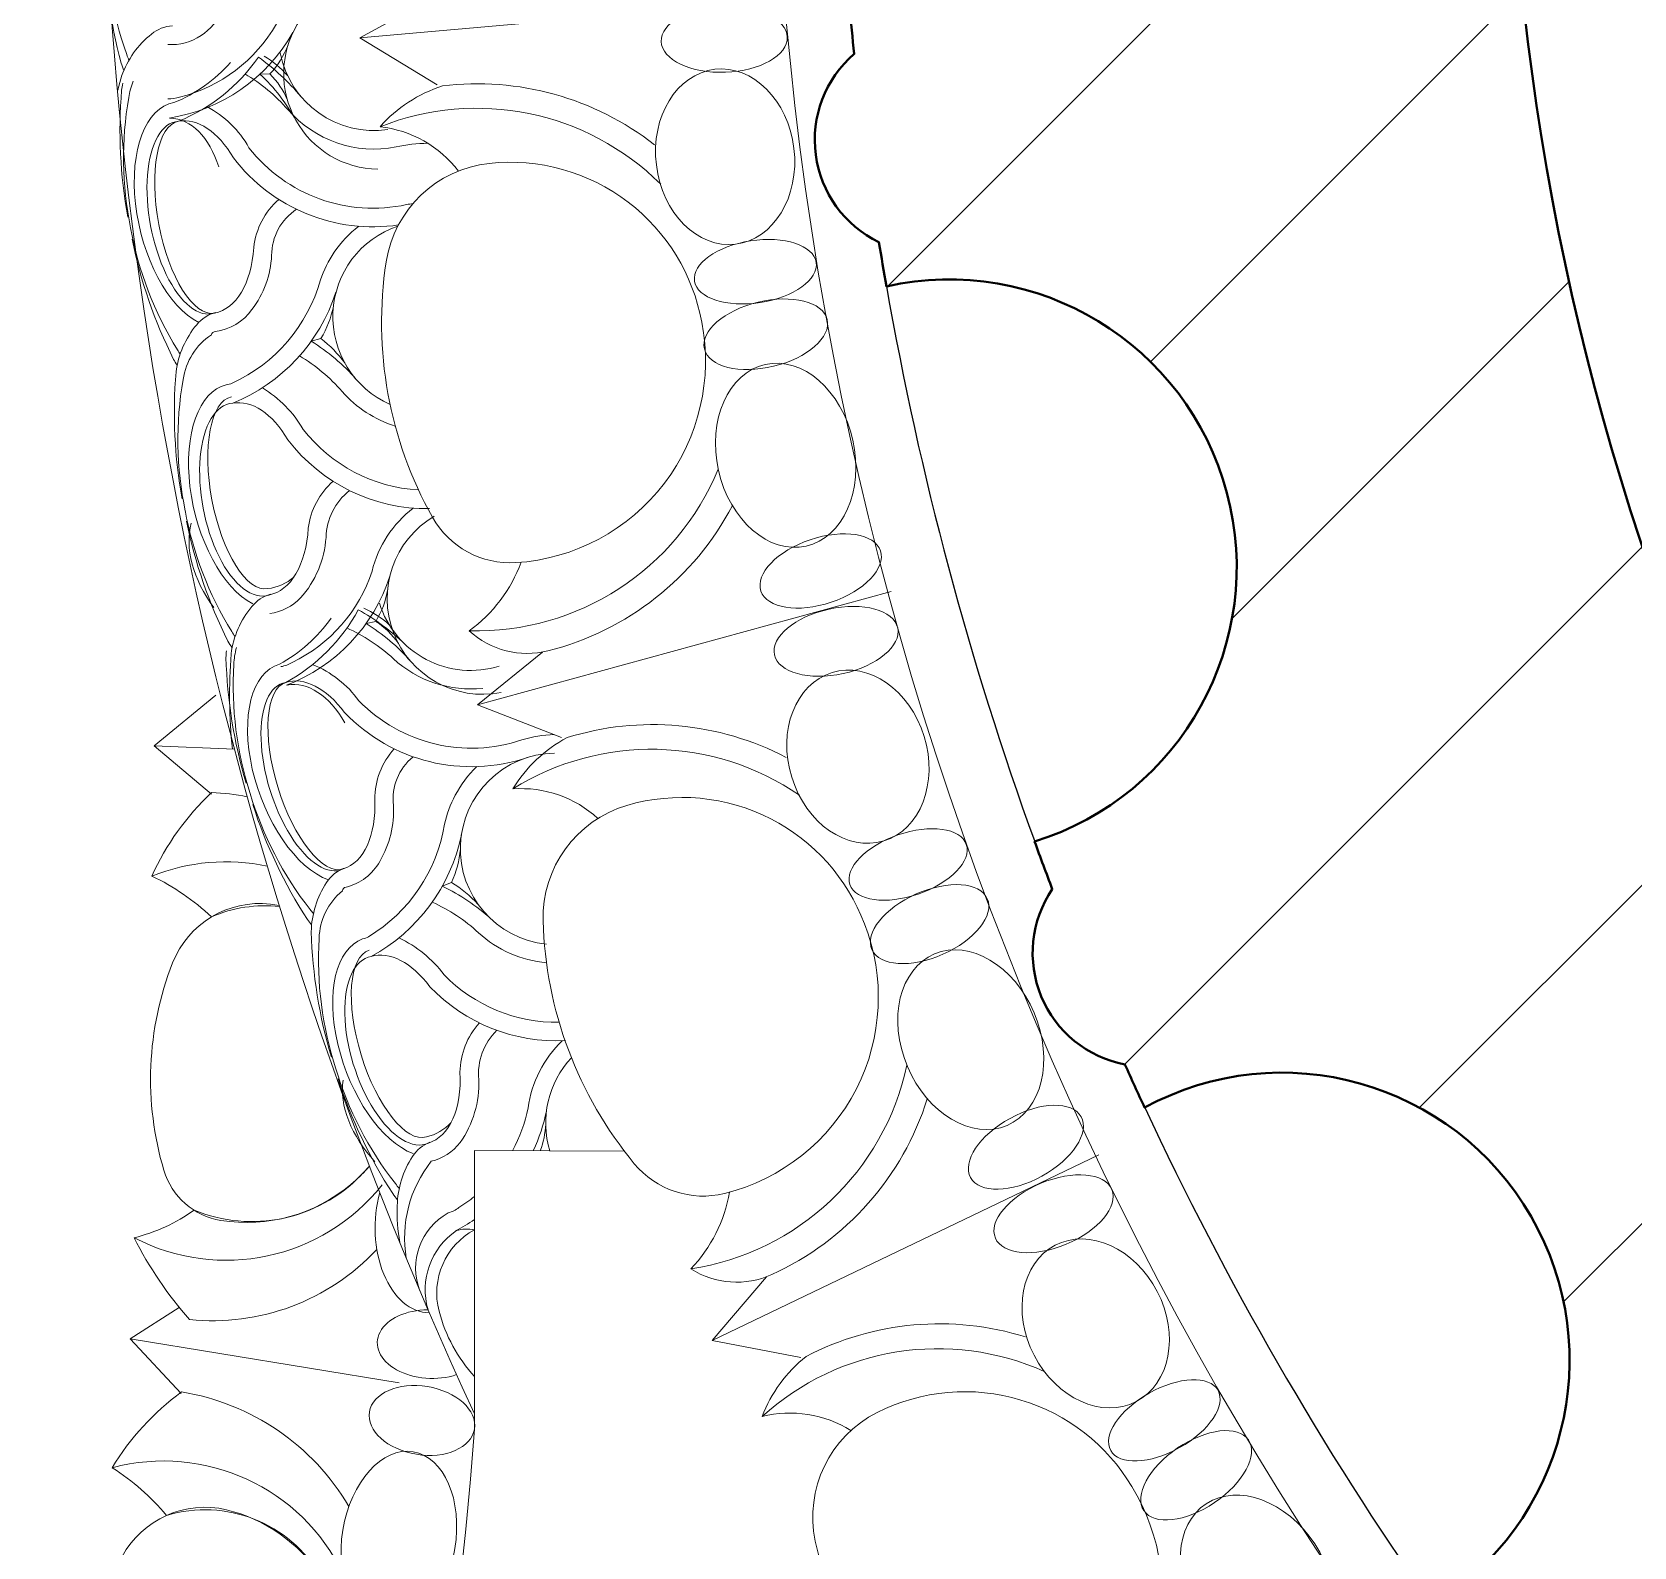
# Model space of a CAD drawing. Header units: millimetres. Extents: x 542654 to 551203, y 315718 to 321804.
# Drawn here: x 548739.2 to 548864.7, y 320551.6 to 320670.4 of the extents above; entities that cross this region are included whole.
import ezdxf

# ---------------------------------------------------------------- set-up
doc = ezdxf.new("R2010")
doc.units = ezdxf.units.MM
doc.layers.add('cad-block.com', color=250, linetype='Continuous')

msp = doc.modelspace()

# ---------------------------------------------------------------- hatches: boundary and pattern name
at = {"layer": 'cad-block.com', "true_color": 0x000000}
h = msp.add_hatch(dxfattribs=at)
h.set_pattern_fill('ANSI31', color=18, scale=150, style=0)
h.set_pattern_definition([(44.99999999999999, (-1130289.92819479, -83054.89975470159), (-13.25825214724777, 13.25825214724777), [])])
edge = h.paths.add_edge_path()
edge.add_line((549295.3502394432, 320691.5106262274), (549265.0349597755, 320691.5106262274))
edge.add_arc((549059.9646969392, 320694.8956410044), 205.098198492298, 269.99938147343465, 359.05432681606516, ccw=False)
edge.add_arc((549059.9602687354, 320694.8956410047), 205.0981984923021, 180, 270.00061852666295, ccw=False)
edge.add_arc((549059.9602687354, 320694.8956410051), 205.0981984919636, 89.99938147333711, 180.0000000000975, ccw=False)
edge.add_arc((549059.9646969378, 320694.8956410051), 205.0981984919529, 89.13139925986889, 90.00061852617512, ccw=False)
edge.add_line((549063.0738547991, 320899.9702717179), (549063.0738547991, 320930.2460656911))
edge.add_arc((549059.9602703311, 320952.5678236369), 22.5378633865556, 270, 277.94075400922486, ccw=False)
edge.add_arc((549059.9602703311, 320952.5678236369), 22.53786338653299, 182.5065500488923, 270, ccw=False)
edge.add_arc((549059.960270233, 320694.8956421185), 257.6721815134787, 95.01310009446473, 95.84570678451092)
edge.add_arc((549026.9769038995, 320945.4118236154), 8.902075436739691, 40.79360237167856, 154.2074251742295)
edge.add_arc((549059.9602026441, 320694.896052318), 257.6717657870512, 99.15532044960189, 99.93082050326147)
edge.add_arc((548993.5240947681, 320943.8049812905), 22.53786338807205, -162.6736691565967, 12.562441612312512, ccw=False)
edge.add_arc((549059.9602702291, 320694.8956415018), 257.6721821206606, 109.9579529468539, 110.8457065872288)
edge.add_arc((548963.2624264631, 320928.3389676984), 8.90207626530273, 55.79360504823717, 169.2074222942567)
edge.add_arc((549059.951445596, 320694.9151472888), 257.6507731298541, 114.1553052169651, 114.903976463756)
edge.add_arc((548931.3856592408, 320918.3526793521), 22.53786338786781, -147.23597142888912, 27.067224660372574, ccw=False)
edge.add_arc((549059.9602440856, 320694.8956778331), 257.6721373788566, 124.9273256208859, 125.845706625749)
edge.add_arc((548906.1377467347, 320895.357335625), 8.90207626544567, 70.79360505078945, 184.2074222946392)
edge.add_arc((549059.9603323663, 320694.8955654978), 257.6722803167949, 129.1553208344293, 129.9719295723273)
edge.add_arc((548877.8061282537, 320877.1449941859), 22.53786338803598, -132.50839783938852, 42.478457488995275, ccw=False)
edge.add_arc((549059.9603172013, 320694.895602719), 257.6722430915866, 139.9981299854052, 140.8457065329401)
edge.add_arc((548859.4958177847, 320848.7145703535), 8.90207626506134, 85.79360504758253, 199.2074222969938)
edge.add_arc((549059.9483936958, 320694.9041554375), 257.657569309404, 144.1553089525024, 144.9881878688959)
edge.add_arc((548837.1548503542, 320823.5095043951), 22.5378634081106, -118.52905506286521, 58.537889106907016, ccw=False)
edge.add_arc((549059.9602659917, 320694.8956431863), 257.6721776833925, 155.0206835545508, 155.8457065966128)
edge.add_arc((548826.5152099938, 320791.5892992553), 8.902076265433163, 100.7936050484336, 214.2074222933218)
edge.add_arc((549059.9602709402, 320694.895640933), 257.6721831218728, 159.1553207616352, 160.038397984689)
edge.add_arc((548811.0670050352, 320761.3439772318), 22.53786341597088, -102.59739950892299, 72.70155670909872, ccw=False)
edge.add_arc((549059.3028025426, 320695.0061855168), 257.0055016575831, 170.0647475199777, 170.846718208902)
edge.add_arc((548809.4434967518, 320727.8745152298), 8.902075714178846, 115.7936033535497, 229.2074239862133)
edge.add_arc((549059.9602722527, 320694.8956409743), 257.6721844003948, 174.1553206907866, 174.9868998939646)
edge.add_arc((548801.3098420047, 320692.9217979315), 24.56876146915646, 4.608082949052516, 85.41516163115381, ccw=False)
edge.add_arc((548801.3098420047, 320696.8694840778), 24.56876146916632, 274.58483836883, 355.3919170507445, ccw=False)
edge.add_arc((549059.9602722527, 320694.8956410349), 257.6721844003947, 185.0131001060354, 185.8446793092134)
edge.add_arc((548809.4434967518, 320661.9167667794), 8.902075714209039, 130.7925760137867, 244.2063966464503)
edge.add_arc((549059.3028025426, 320694.7850964924), 257.0055016575824, 189.1532817910979, 189.9352524800223)
edge.add_arc((548811.0670050352, 320628.4473047774), 22.5378634160599, -72.70155670909872, 102.59739950892288, ccw=False)
edge.add_arc((549059.9602709402, 320694.8956410762), 257.6721831218734, 199.961602015311, 200.8446792383648)
edge.add_arc((548826.5152099938, 320598.2019827539), 8.902076265382094, 145.7925777066781, 259.2063949515664)
edge.add_arc((549059.9602659917, 320694.8956388229), 257.6721776833921, 204.1542934033872, 204.9793164454492)
edge.add_arc((548837.1548503542, 320566.2817776141), 22.53786340817902, -58.537889106907016, 118.5290550628653, ccw=False)
edge.add_arc((549059.9483936958, 320694.8871265717), 257.6575693094043, 215.0118121311041, 215.8446910474976)
edge.add_arc((548859.4958177847, 320541.0767116557), 8.902076264964093, 160.7925777030062, 274.2063949524175)
edge.add_arc((549059.9603172013, 320694.8956792902), 257.6722430915839, 219.1542934670599, 220.0018700145948)
edge.add_arc((548877.8061282537, 320512.6462878233), 22.53786338803818, -42.47845748899522, 132.5083978393885, ccw=False)
edge.add_arc((549059.9603323663, 320694.8957165114), 257.672280316796, 230.0280704276727, 230.8446791655706)
edge.add_arc((548906.1377467347, 320494.4339463842), 8.902076265361798, 175.7925777053608, 289.2063949492106)
edge.add_arc((549059.9602440856, 320694.8956041761), 257.6721373788604, 234.154293374251, 235.072674379114)
edge.add_arc((548931.3856592408, 320471.4386026571), 22.53786338804687, -27.067224660372517, 147.2359714288891, ccw=False)
edge.add_arc((549059.951445596, 320694.8761347205), 257.6507731298516, 245.096023536244, 245.8446947830348)
edge.add_arc((548963.2624264631, 320461.4523143108), 8.902076265412523, 190.7925777057433, 304.2063949517628)
edge.add_arc((549059.9602702291, 320694.8956405075), 257.6721821206631, 249.1542934127712, 250.0420470531461)
edge.add_arc((548993.5240947681, 320445.9863007187), 22.53786338800109, -12.562441612312512, 162.6736691565967, ccw=False)
edge.add_arc((549059.9602026441, 320694.8952296912), 257.6717657870494, 260.0691794967385, 260.8446795503981)
edge.add_arc((549026.9769038995, 320444.3794583938), 8.902075436528206, 205.7925748257705, 319.2063976283214)
edge.add_arc((549059.960270233, 320694.8956398907), 257.6721815134792, 264.154293215489, 264.9868999055353)
edge.add_arc((549059.9602703311, 320437.2234583723), 22.53786338656067, 90, 177.4934499511077, ccw=False)
edge.add_arc((549059.9602703311, 320437.2234583723), 22.53786338653299, 2.5065500488922225, 90, ccw=False)
edge.add_arc((549059.9602704293, 320694.8956398907), 257.6721815134787, 275.0131000944647, 275.8457067845109)
edge.add_arc((549092.9436367628, 320444.3794583938), 8.902075436739691, 220.7936023716786, 334.2074251742295)
edge.add_arc((549059.9603380181, 320694.8952296912), 257.6717657870512, 279.1553204496019, 279.9308205032615)
edge.add_arc((549126.3964458941, 320445.9863007187), 22.53786338807205, 17.32633084340341, 192.5624416123124, ccw=False)
edge.add_arc((549059.9602704331, 320694.8956405075), 257.6721821206606, 289.9579529468539, 290.8457065872288)
edge.add_arc((549156.6581141992, 320461.4523143108), 8.90207626530273, 235.7936050482372, 349.2074222942567)
edge.add_arc((549059.9690950663, 320694.8761347205), 257.6507731298541, 294.1553052169652, 294.903976463756)
edge.add_arc((549188.5348814215, 320471.4386026571), 22.53786338786781, 32.764028571110885, 207.0672246603726, ccw=False)
edge.add_arc((549059.9602965766, 320694.8956041761), 257.6721373788566, 304.927325620886, 305.845706625749)
edge.add_arc((549213.7827939276, 320494.4339463842), 8.90207626544567, 250.7936050507894, 364.2074222946392)
edge.add_arc((549059.960208296, 320694.8957165114), 257.6722803167949, 309.1553208344293, 309.9719295723273)
edge.add_arc((549242.1144124086, 320512.6462878233), 22.53786338803598, 47.49160216061148, 222.4784574889952, ccw=False)
edge.add_arc((549059.9602234609, 320694.8956792902), 257.6722430915866, 319.9981299854052, 320.8457065329401)
edge.add_arc((549260.4247228776, 320541.0767116557), 8.90207626506134, 265.7936050475825, 379.2074222969937)
edge.add_arc((549059.9721469665, 320694.8871265717), 257.657569309404, 324.1553089525024, 324.9881878688959)
edge.add_arc((549282.7656903081, 320566.2817776141), 22.5378634081106, 61.470944937134675, 238.53788910690702, ccw=False)
edge.add_arc((549059.9602746705, 320694.8956388229), 257.6721776833925, 335.0206835545508, 335.8457065966128)
edge.add_arc((549293.4053306684, 320598.2019827539), 8.902076265433163, 280.7936050484336, 394.2074222933219)
edge.add_arc((549059.960269722, 320694.8956410762), 257.6721831218728, 339.1553207616352, 340.038397984689)
edge.add_arc((549308.853535627, 320628.4473047774), 22.53786341597088, 77.40260049107712, 252.7015567090987, ccw=False)
edge.add_arc((549060.6177381197, 320694.7850964924), 257.0055016575831, 350.0647475199777, 350.8467182089021)
edge.add_arc((549310.4770439104, 320661.9167667794), 8.902075714178846, 295.7936033535498, 409.2074239862133)
edge.add_arc((549059.9602684096, 320694.8956410349), 257.6721844003948, 354.1553206907866, 354.9868998939645)
edge.add_arc((549318.7087217714, 320697.0672663772), 24.77388174687306, 192.9613831981066, 265.2257478343733, ccw=False)

# ---------------------------------------------------------------- linework, layer by layer
at = {"layer": 'cad-block.com', "color": 18, "lineweight": 40, "true_color": 0x000000}
for points in [[(549265.0349597755, 320691.5106262274, -0.4093906995668117), (549059.9624828375, 320489.7974425243, -0.4142167242541547), (548854.8620702435, 320694.8956410047, -0.4142167242551216), (549059.9624828375, 320899.993839485, -0.003792702715042156)], [(548826.3906686883, 320803.7083003896, 0.003599857672234923), (548824.848103239, 320800.333881401, 0.5396485666878128), (548819.1531239036, 320786.5846364061, 0.003853170341983755), (548817.7686146832, 320782.8624278146, -0.959794712730283), (548806.1515207541, 320739.3486754234, 0.00341200403444804), (548805.5699313583, 320735.8896536044, 0.5396485857745816), (548803.6275702808, 320721.1349342855, 0.003628464695342912), (548803.2737497244, 320717.4119409812, -0.3679634284115765), (548825.7991862926, 320694.8956410046, -0.3679634284100587), (548803.2737497244, 320672.379341028, 0.003628464695342912), (548803.6275702808, 320668.6563477237, 0.5396485857745816), (548805.5699313583, 320653.9016284048, 0.00341200403444804), (548806.1515207541, 320650.4426065858, -0.959794712730283), (548817.7686146832, 320606.9288541946, 0.003853170341983755), (548819.1531239036, 320603.2066456031, 0.5396485666878128), (548824.848103239, 320589.4574006082, 0.003599857672234923), (548826.3906686883, 320586.0829816196, -0.9747263286390225), (548848.9181412659, 320547.057306908, 0.003634135838858413)]]:
    msp.add_lwpolyline(points, format="xyb", dxfattribs=at)
at = {"layer": 'cad-block.com', "color": 18, "lineweight": 15, "true_color": 0x000000}
for points in [[(548746.7924687457, 320668.1586207946, -0.02411871754607995), (548746.6185512587, 320668.6129630644, -0.09317738445733435), (548744.9865056189, 320678.6892190579)], [(548746.3861460028, 320667.3632759868, -0.02028392980060335), (548746.1746882915, 320667.9392091126, -0.06545076657054481), (548744.9139131655, 320677.8221158983, -0.06545076657054481)], [(548752.4395341523, 320670.0975714228, 0.1672442304403456), (548755.3609618787, 320674.3281694828, -0.2217226737848675), (548757.9123508682, 320677.5576833869, -0.2146604960165688)], [(548750.192667307, 320670.8625055173, 0.1548886681869382), (548748.5605755828, 320670.220950504, 0.1424863907101287), (548746.2185626903, 320666.9278095143, 0.007287002208842732), (548745.8981640441, 320665.7628465826, 0.007287002208842732)], [(548750.7634535632, 320665.2767532326, 0.2037250508605081), (548758.3535880646, 320671.0137849664, -0.06819457060785858), (548758.3535880646, 320671.0137849664, -0.06819457060785858)], [(548752.4395341523, 320670.0975714228, -0.1728172742705527), (548749.8362727477, 320669.4007408328, -0.4676188278867018)], [(548749.9516172998, 320663.6292432581, 0.2276659225157252), (548759.6413349351, 320670.3388028321, 0.2276659225157252)], [(548757.8355624843, 320667.0928527899, 0.1000153837581104), (548759.261891639, 320669.3718723108, -1.326627110479913)], [(548750.3196652152, 320664.8455830457, 0.1150936679564388), (548754.75535615, 320667.9871480548, 0.1134690861886452)], [(548750.6631915998, 320663.3786742472, 0.1454534642226424), (548756.9367327606, 320668.4079075719, 0.1454534642226424)], [(548754.75535615, 320667.9871480548, 4.011307997187903e-06), (548754.7554917803, 320667.9872989734, 4.011307997187903e-06)], [(548757.3806839767, 320668.4935840069, -0.08041000249801118), (548759.2202544424, 320666.9649608689, -19.62214790169406)], [(548770.2085885137, 320661.6600616355, 0.05147092199015973), (548767.722956824, 320661.3704357285, -0.2685753290273732), (548759.2414602422, 320664.2934477726, 0.08129422225567336), (548755.8786424584, 320667.0939926784)], [(548757.8355624843, 320667.0928527899, -0.09777680343069729), (548759.2117877465, 320665.0386684173, -19.62214790169406)], [(548746.3063067005, 320666.3574349869, 0.01864164841437225), (548746.2169567847, 320665.8256523846, 0.06545076657054481), (548746.6977038212, 320655.8742563647, 0.06545076657054481)], [(548747.1305012992, 320666.5164115339, 0.06601365320413208), (548746.7715199669, 320665.2393717054, 0.09317738445733435), (548746.9203710187, 320655.032885965)], [(548766.4661443331, 320662.9504867818, -0.1340135458429711), (548771.3545541565, 320666.1483049996, -0.1987600577535222), (548787.984982008, 320661.5458572775, -0.1987600577535222)], [(548749.8339381044, 320665.1395371492, 0.0862428906813868), (548750.7634535632, 320665.2767532326)], [(548769.0508051494, 320656.9344275719, 0.01405640630913459), (548768.5543143667, 320656.852005625, -0.2886783798462148), (548756.1962521803, 320661.3128554051, 0.142364981114793), (548752.9037682996, 320664.5346733324)], [(548772.6062596827, 320659.4791979369, 0.2058573888676325), (548766.4661443331, 320662.9504867818, -0.298490108731957), (548788.4633006807, 320658.4562408201, -0.298490108731957)], [(548767.9238571986, 320655.2604964458, -0.2722246243147231), (548754.9792638143, 320660.5115074266), (548754.9792638143, 320660.5115074266)], [(548791.6764932385, 320647.6392353618, 0.1868931219809899), (548785.9257776057, 320657.0390703346, 0.192304486639795), (548775.0265528484, 320660.0820536421, 0.3399529294739398), (548766.9474719991, 320652.3554199625, 0.1674493087802602), (548770.577765389, 320632.350854554, 0.2879766260579993), (548777.1148947948, 320628.7908295638, 0.2180784738168152), (548788.7567683859, 320635.0234688225, 0.2143948941150089), (548791.6764932385, 320647.6392353618, 258.9759845790608)], [(548756.5746904872, 320653.4993587927, 0.1323140851333765), (548756.5746904872, 320653.4993587927, -0.1876029884278811), (548758.5332865893, 320657.2584866081)], [(548756.4276200304, 320648.6237468101, 0.1502442328655701), (548757.972583413, 320652.8654384007, -0.2515595765838431), (548759.924564009, 320656.4845053091, -0.2113301293379997)], [(548750.802903733, 320645.1289157577, -0.02032591852625524), (548750.583720945, 320645.4754787766, -0.0934071345365674), (548746.9203710184, 320655.0328859675)], [(548750.5685579977, 320644.26865803, -0.01772987560415296), (548750.2869911419, 320644.7251280404, -0.06545878783432321), (548747.0317186264, 320654.1425971782, -0.06545878783432321)], [(548754.8842485608, 320642.8526899974, 0.2205218555470418), (548761.7926412435, 320650.9492067011, -0.06782837915378175), (548762.8736421535, 320653.1120360955, -0.06782837915378175)], [(548754.9246025599, 320641.2859067284, 0.220602931579307), (548763.0161499388, 320649.9772346093, -0.06657103639854184), (548763.0161499388, 320649.9772346093)], [(548753.6049128253, 320648.4060405789, 0.1601448225805242), (548752.0975004998, 320647.4353450062, 0.1424863907101287), (548750.4783677452, 320643.7328848658, 0.06545076657054481), (548750.9591147813, 320633.7814888459, 0.06545076657054481)], [(548756.4276200304, 320648.6237468104, -0.2078308600824326), (548753.5723354274, 320646.9045613043, -0.4676188278867018)], [(548761.8395089293, 320646.3551872746, 0.08432165372934922), (548762.8120353709, 320648.8745692128, -1.326627110479913)], [(548753.572305688, 320646.9045516243, 0.3750117897702141), (548753.2541638424, 320646.6465700477, 0.2148768276570719), (548751.0328861296, 320643.1466017624, 0.09405944675999973), (548751.202649397, 320632.8316678949, 0.07100685427145058)], [(548764.5987145918, 320643.154737077, 0.07742998018000305), (548761.0722275251, 320646.1364742427)], [(548761.8395089293, 320646.3551872746, -0.0701497647828372), (548763.7029888377, 320644.4385677034, -19.62214790169406)], [(548767.661685131, 320639.4994892883, -0.1412385911435293), (548763.5028506527, 320642.2007039626, 0.08091129804994578), (548760.1577882183, 320644.9907752037)], [(548754.4161513811, 320642.7284359341, 0.07688595830741593), (548754.8842485608, 320642.8526899974, 0.7114846862738027)], [(548769.481977349, 320634.493356159, -0.2165894283126036), (548760.4487253476, 320639.2315760278, 0.1236306832518425), (548757.247192357, 320642.4943826323)], [(548770.3536143355, 320633.0218562059, -0.2367003959425866), (548759.2406770344, 320638.418749959), (548759.2406770344, 320638.418749959)], [(548792.9744236063, 320636.12684829, -0.311690360007664), (548773.4580123732, 320623.4496350859, 0.1486403219882209), (548777.527742725, 320628.8219167533)], [(548760.2394944723, 320626.0262430226, 0.1672442304403456), (548762.2341044076, 320630.7648325923, -0.2217226737848675), (548764.0711998367, 320634.4478240691, -0.2146604960165688)], [(548760.8419533153, 320631.5006642349, 0.1657191547833823), (548760.8419533153, 320631.5006642349, -0.1849440011394801), (548762.7946988671, 320635.1657232862)], [(548755.1082352657, 320622.9735300979, -0.02411871754607995), (548754.8450871077, 320623.3827088329, -0.09317738445733435), (548751.1870973627, 320632.9123268129)], [(548794.08204438, 320633.2621439573, -0.2130945807377177), (548779.6304662738, 320621.8802545921, -0.2533180050321516), (548773.4580123732, 320623.4496350859)], [(548754.8731331094, 320622.1119045928, -0.02028392980060335), (548754.5483746146, 320622.632428607, -0.06545076657054481), (548751.2933471772, 320632.0487015872, -0.06545076657054481)], [(548759.5846078189, 320620.9645577659, 0.2037250508605081), (548765.8412336904, 320628.1324240851, -0.06819457060785858), (548765.8412336904, 320628.1324240851, -0.06819457060785858)], [(548757.6674051103, 320626.7521900094, 0.1504615405489408), (548759.7157703228, 320627.6626652745, -1140.797871223531)], [(548759.1268144618, 320619.1858524848, 0.2276659225157252), (548767.2397932397, 320627.7350274673, 0.2276659225157252)], [(548766.135920383, 320624.1884135134, 0.1000153837581104), (548767.0660890337, 320626.7109382641, -1.326627110479913)], [(548757.8836874643, 320626.3155665943, 0.1548886682037104), (548756.4172693477, 320625.3538316313, 0.1424863907101287), (548754.7981365927, 320621.6513714912, 0.04520325499929388), (548754.8977241612, 320614.172007894, 0.04520325499929388)], [(548757.8219935818, 320626.2647231002, 0.0002004684768084793), (548757.8196694984, 320626.264703394, 0.0002004684768084793)], [(548760.2394944723, 320626.0262430226, -0.1728172742705527), (548757.8337304539, 320624.8118121691, -0.4676188278867018)], [(548758.5789695737, 320620.8256367531, 0.1150936679564388), (548762.6389533636, 320624.4396810805, 0.1134690861886452)], [(548759.0830360441, 320619.4058660699, 0.1454534642226424), (548764.760221876, 320625.099728341, 0.1454534642226424)], [(548762.6389533636, 320624.4396810805, 4.011307997187903e-06), (548762.6390714231, 320624.4398461079, 4.011307997187903e-06)], [(548765.1919350891, 320625.2341040668, -0.08041000249801118), (548767.1896630711, 320623.9188888348, -19.62214790169406)], [(548766.135920383, 320624.1884135134, -0.09777680343069729), (548767.9031130339, 320622.4590496007, -19.62214790169406)], [(548774.5142731355, 320618.9400248285, -0.2157686469855937), (548767.5069694788, 320621.2662017909, 0.08129422225567336), (548763.85435036, 320623.6765894753)], [(548754.4227185003, 320621.8831431961, 0.01864164841437225), (548754.3928864296, 320621.3447323943, 0.06545076657054481), (548755.9741317721, 320611.5080122284, 0.06545076657054481)], [(548755.2242023166, 320622.1325303875, 0.06601365320413208), (548755.0090396162, 320620.8235600545, 0.09317738445733435), (548756.2887213909, 320610.6965208841)], [(548758.7027914748, 320620.6401703791, 0.0862428906813868), (548759.5846078189, 320620.9645577659)], [(548780.1096282536, 320615.311762752, 0.07171068778864723), (548777.5875393741, 320614.9033074992, -0.2886783798462148), (548764.8110442648, 320617.9663214535, 0.142364981114793), (548761.181612354, 320620.8031832522)], [(548778.0366229961, 320613.521384777, -0.29060918520023), (548763.6904184679, 320617.0349691632), (548763.6904184679, 320617.0349691632)], [(548776.8867431976, 320611.0584590578, -0.1340135458429711), (548781.1256017727, 320615.0777462994, -0.1987600577535222), (548798.3105705817, 320613.5187393621, -0.1987600577535222)], [(548766.0535502977, 320610.2429722045, 0.1323140851333765), (548766.0535502977, 320610.2429722045, -0.1876029884278811), (548767.5832363599, 320614.1960976992)], [(548783.5480069245, 320608.7393151823, 0.2058573888676325), (548776.8867431976, 320611.0584590578, -0.298490108731957), (548799.3328747968, 320610.5641814101, -0.298490108731957)], [(548766.4480202137, 320605.3811191208, 0.1502442328655701), (548767.513115138, 320609.7679667591, -0.2515595765838431), (548769.0517571778, 320613.58116151, -0.2113301293379997)], [(548756.0649662933, 320610.448165091, 0.03776518559243221), (548753.2679285507, 320610.7712132966, 0.09981037998795982), (548748.5881619198, 320604.2234051356)], [(548761.2455155137, 320601.2841418987, -0.02032591852625524), (548760.9892556537, 320601.6042636015, -0.0934071345365674), (548756.2887213902, 320610.6965208862)], [(548765.5540914199, 320599.4745140431, 0.2205218555470418), (548771.522097318, 320608.287140087, -0.06782837915378175), (548772.3566060665, 320610.5564988304, -0.06782837915378175)], [(548804.4258809335, 320600.4947473666, 0.1868931219809899), (548797.0891763224, 320608.7166931967, 0.192304486639795), (548785.8217609408, 320609.7646427795, 0.3399529294739398), (548779.2521579614, 320600.7196036957, 0.1674493087802602), (548786.3960641242, 320581.6847337948, 0.2879766260579993), (548793.4638061785, 320579.3491694008, 0.2180784738168152), (548803.8057093591, 320587.5603843819, 0.2143948941150089), (548804.4258809335, 320600.4947473666, 258.9759845790608)], [(548761.1080048252, 320600.4032037098, -0.01772987560415296), (548760.777558543, 320600.825637159, -0.06545878783432321), (548756.4981022307, 320609.8240691218, -0.06545878783432321)], [(548765.7679297087, 320597.9218674501, 0.220602931579307), (548772.8458382625, 320607.4568309958, -0.06657103639854184), (548772.8458382625, 320607.4568309958)], [(548758.5886939745, 320601.8423912686, 0.1304293336048983), (548753.2564640706, 320601.0254680052, 0.07799127761777704), (548748.5881619198, 320604.2234051356, -0.1484988858081952), (548757.6290906332, 320605.0091629073, -0.1484988858081952)], [(548766.4480202134, 320605.3811191212, -0.2078308600824326), (548763.800975835, 320603.3559265314, -0.4676188278867018)], [(548772.0780849431, 320603.7266479174, 0.08432165372934922), (548772.7652517456, 320606.3383322042, -1.326627110479913)], [(548763.6668604403, 320604.8517588613, 0.1601448225805242), (548762.2763798145, 320603.7198995752, 0.1424863907101287), (548761.0777800938, 320599.8607337744, 0.06545076657054481), (548762.6590254366, 320590.0240136085, 0.06545076657054481)], [(548763.8009473522, 320603.3559136132, 0.3750117897702141), (548763.5133737682, 320603.0642457171, 0.2148768276570719), (548761.6938890282, 320599.3395540575, 0.09405944675999973), (548763.006379354, 320589.1070543926, 0.07100685427145058)], [(548775.1751578812, 320600.8518893932, 0.07742998018000305), (548771.3397872443, 320603.4242034562)], [(548772.0780849431, 320603.7266479174, -0.0701497647828372), (548774.1425980025, 320602.0284801466, -19.62214790169406)], [(548758.5619061269, 320601.9292165258, 0.01428455960102202), (548757.8717782383, 320602.0281201949, 0.3399529294739398), (548750.2084898644, 320597.417658489, 0.1674493087802602), (548749.5261013746, 320581.1669411788, 0.2879766260579993), (548754.0024015172, 320577.2396324499, 0.2180784738168152), (548764.1837383881, 320580.0579560202, 0.04059468961673545), (548765.6389861903, 320581.4993890504, 0.04059468961673545)], [(548779.5151315774, 320597.4386829229, -0.1669400280604514), (548774.1918400917, 320599.7822244549, 0.08091129804994578), (548770.5580282034, 320602.1841718697)], [(548765.1026588363, 320599.2991211581, 0.07688595830741593), (548765.5540914199, 320599.4745140431, 0.7114846862738027)], [(548780.5072185831, 320592.7685052032, -0.2063798259114527), (548771.4857813884, 320596.4927490607, 0.1236306832518425), (548767.9421944537, 320599.3804318798)], [(548781.0042646851, 320591.3312723126, -0.2172792291592133), (548770.3753132636, 320595.5509807829), (548770.3753132636, 320595.5509807829)], [(548772.7338284397, 320588.8531153035, 0.1657191547833823), (548772.7338284397, 320588.8531153035, -0.1849440011394801), (548774.2681308682, 320592.712103396)], [(548772.7421173579, 320583.3456498646, 0.1672442304403456), (548774.1989873084, 320588.276190388, -0.2217226737848675), (548775.6163643624, 320592.1401764281, -0.2146604960165688)], [(548767.9810023297, 320579.7427814332, -0.02411871754607995), (548767.6741050656, 320580.1202576042, -0.09317738445733435), (548762.981979342, 320589.1854914134)], [(548807.7585691136, 320589.399123506, -0.311690360007664), (548790.8193984622, 320573.4408485455, 0.1486403219882209), (548793.8644686411, 320579.4534738514)], [(548767.8428915511, 320578.8604000263, -0.02028392980060335), (548767.4624173396, 320579.3417031566, -0.06545076657054481), (548763.1833372305, 320588.3389735137, -0.06545076657054481)], [(548809.3599026761, 320586.7782294762, -0.2130945807377177), (548797.1728821974, 320572.9988228439, -0.2533180050321516), (548790.8193984622, 320573.4408485455)], [(548776.8429563044, 320582.7044342716, 0.07389688578966387), (548778.0757674649, 320586.0599927814), (548778.0757674649, 320586.0599927814)], [(548778.4691266688, 320582.6968774795, 0.0606806120550546), (548779.5097678215, 320585.8201264383)], [(548770.105392705, 320583.7819133391, 0.1504615405489408), (548772.040167822, 320584.9139073755, -1140.797871223531)], [(548779.0262691854, 320582.6942884455, 0.07899669047393665), (548779.4506911922, 320584.7830913378)], [(548770.3687563865, 320583.3719650074, 0.1548886681903888), (548769.0180235676, 320582.2535567257, 0.1424863907101287), (548767.8194238469, 320578.3943909254, 0.05946243700709185), (548768.0191798643, 320575.5049955863)], [(548770.3130807499, 320583.3145941129, 0.0002004684768084793), (548770.3107731837, 320583.3143168217, 0.0002004684768084793)], [(548772.7421173579, 320583.3456498646, -0.1728172742705527), (548770.4858516251, 320581.8719444145, -0.4676188278867018)], [(548766.6309941456, 320580.0215381429, -0.3593992150507668), (548747.1863875446, 320575.8838932429, 0.09536257170912249), (548751.8934496937, 320578.0387336484, 0.3067511904261777), (548764.9574279232, 320580.7658149095, 0.01982256375519531), (548765.6401285327, 320581.4964000427, 0.01982256375519531)], [(548770.4858516251, 320581.8719444145, 0.2129359166138148), (548768.526250909, 320574.2725146434, 1.061567854745579)], [(548772.65253545, 320578.2425616576, 0.03091432612775565), (548773.8715554422, 320579.1204842689, 0.03091432612775565)], [(548771.8121268502, 320577.8223942776, 0.3776159118831948), (548769.5992111664, 320571.7121128567, 4.224532008227427)], [(548771.8121268502, 320577.8223942776, 0.0862428906813868), (548772.65253545, 320578.2425616576)], [(548772.4528183431, 320576.437877472, 0.3252794956195088), (548770.2291551308, 320570.2376802902, -16.41416665308968)], [(548773.8715554422, 320576.5062523948, 0.3460488678575177), (548771.0952258882, 320570.1163198003, 0.1207674059265784), (548773.8715554422, 320564.9953394124, -2.258569041083407)], [(548772.3947973729, 320576.4240627387, 0.03161708976704425), (548773.8715554422, 320577.3056598782, 0.03161708976704425)], [(548747.1863875446, 320575.8838932429, 0.06194991254678206), (548751.5338525199, 320569.4751190723, 0.2351727207105145), (548766.2182644656, 320574.961565872, 0.2351727207105145)], [(548796.405558087, 320561.8610273416, -0.1340135458429711), (548799.8586250119, 320566.5726004092, -0.1987600577535222), (548817.0457957395, 320568.1071420226, -0.1987600577535222)], [(548803.3738716943, 320560.7685676304, 0.2058573888676325), (548796.405558087, 320561.8610273416, -0.298490108731957), (548818.5792277985, 320565.3826044987, -0.298490108731957)], [(548764.0264985893, 320554.8243209615, 0.2233890258847), (548750.9133910291, 320563.791650717, 0.09981037998795982), (548745.4789877753, 320557.8552150278)], [(548825.3883541067, 320556.3843817625, 0.1868931219809899), (548816.7014682413, 320563.164178347, 0.192304486639795), (548805.4280062357, 320562.1834122495, 0.3399529294739398), (548800.5790335713, 320552.1106827532, 0.1674493087802602), (548811.0069414864, 320534.6573047464, 0.2879766260579993), (548818.378133143, 320533.6212679057, 0.2180784738168152), (548827.087668636, 320543.5471434033, 0.2143948941150089), (548825.3883541067, 320556.3843817625, 258.9759845790608)], [(548773.8715554422, 320560.8850025752, -0.1126678152008222), (548737.5284036044, 320441.7254222565, -0.02322246429351456), (548692.3897391033, 320379.0394056643, -0.0395465504210579), (548613.6470031515, 320297.3000094409, 124.0133869715448)], [(548761.8273382816, 320549.3383004068, 0.3463907237082941), (548749.7280948109, 320554.1182461687, 0.07799127761777704), (548745.4789877753, 320557.8552150278, -0.3599771877418305), (548763.569250884, 320549.5524719342, -0.3599771877418305)], [(548763.6196361315, 320544.7705962712, 0.1015510039931717), (548761.8273382816, 320549.3383004068, 0.192304486639795), (548754.4305779814, 320554.5576643146, 0.3399529294739398), (548746.2677376908, 320550.9038465543, 0.1674493087802602), (548743.6328518245, 320534.8536489353, 0.2879766260579993), (548747.6034990217, 320530.4157465429, 0.2180784738168152), (548758.0501832042, 320531.9871655882, 0.122255654063694), (548762.1943352935, 320536.4467214177, 0.122255654063694)]]:
    msp.add_lwpolyline(points, format="xyb", dxfattribs=at)
for points in [[(548770.6456066783, 320673.0931391342), (548764.8958020299, 320669.9197131934), (548798.3900464353, 320672.8721947468)], [(548764.8958020299, 320669.9197131934), (548770.9328665804, 320666.2324945366)], [(548757.8355624843, 320667.0928527899), (548757.0565042777, 320667.0814886195)], [(548761.8395089293, 320646.3551872746), (548761.0722275251, 320646.1364742427)], [(548779.1879993548, 320621.7843866319), (548774.0972335143, 320617.6352916875), (548806.5260256944, 320626.5209539214)], [(548766.135920383, 320624.1884135134), (548765.3756474733, 320624.0179848298)], [(548748.7699471418, 320614.4293211203), (548753.5882476432, 320618.3994413417)], [(548774.0972335143, 320617.6352916875), (548780.6956582675, 320615.0852876527)], [(548748.7699471418, 320614.4293211203), (548755.0564406624, 320614.1653431843)], [(548748.7699471418, 320614.4293211203), (548753.2627239574, 320610.6472686751)], [(548772.0780849431, 320603.7266479174), (548771.3397872443, 320603.4242034562)], [(548773.8715554422, 320582.7182423322), (548773.8715554422, 320560.8850025752)], [(548773.8715554422, 320582.7182423322), (548785.6191832692, 320582.6636512608)], [(548796.7546437891, 320572.8254900023), (548792.48653816, 320567.8340813795), (548822.8075900509, 320582.3673318003)], [(548746.8887940701, 320567.9649238841), (548750.7359254556, 320570.4223429573)], [(548746.8887940701, 320567.9649238841), (548767.9790921876, 320564.5026282946)], [(548746.8887940701, 320567.9649238841), (548750.8932946898, 320563.6692354659)], [(548792.48653816, 320567.8340813795), (548799.4342443142, 320566.5032511925)]]:
    msp.add_lwpolyline(points, dxfattribs=at)
for centre, radius, start, end in [((549059.9602687358, 320694.8956410047), 262.6993663349334, 89.32089854469706, 359.2616943487067), ((549059.9602687452, 320694.8956410093), 315.4104078284776, 152.5195011888524, 204.9010394018163), ((549059.9602687358, 320694.8956410047), 315.4104078185617, 152.5195011888524, 204.9010394018163), ((548766.4166096323, 320667.1222616867), 7.499998160539274, 89.12011078495622, 269.1208644629666), ((548746.3326971816, 320653.5943585873), 18.2177606771466, 40.08779082888902, 54.40364118780946), ((548766.0067629718, 320670.1573998489), 7.5, 190.9175400607445, 278.293939577266), ((548746.7601680128, 320656.1734429866), 15, 29.06407923005193, 46.65242484705125), ((548770.2681739319, 320648.0646323307), 7.5, 108.7158119544305, 246.3099040064636), ((548770.2699791675, 320648.0628479409), 8.955450979877552, 127.5984995242107, 145.6801848652244), ((548774.5295848923, 320625.9718648119), 8.952958336614849, 127.5963002930232, 166.0353322248208), ((548774.5296362545, 320625.9718845412), 7.499998160539274, 120.6402065253665, 280.920136508372), ((548773.5803263007, 320627.8441643855), 7.5, 197.2838885429732, 287.2838885429748), ((548755.8641830691, 320609.2017002361), 18.2177606771466, 46.45413927588889, 60.76998960197366), ((548757.5273895327, 320611.2349942838), 15, 40.8633512840124, 58.45169686329038), ((548780.2672119308, 320606.3585925537), 8.955450979877552, 133.9648479639515, 152.0465333432891), ((548780.2652199649, 320606.3601657657), 7.5, 90.99578332139298, 264.2601571990194), ((548786.9501136295, 320584.8761671458), 8.952958336614849, 133.9626487817852, 172.4016806987565), ((548786.9501624872, 320584.8761924487), 7.499998160539274, 136.9778956655426, 196.9408862925252)]:
    msp.add_arc(centre, radius, start, end, dxfattribs=at)
at = {"layer": 'cad-block.com', "color": 18, "true_color": 0x000000}
for start, end in [(189.9339846138471, 199.9613503381304), (204.9787902456216, 215.0113880806382)]:
    msp.add_arc((549059.9646969392, 320694.8956410046), 257.6681566445988, start, end, dxfattribs=at)
at = {"layer": 'cad-block.com', "color": 18, "lineweight": 15, "true_color": 0x000000, "extrusion": (0, 0, -1)}
for centre, major_axis, ratio in [((548793.4452558701, 320669.8068631564), (-4.940978918149241, -0.1752453769472447), 0.522860745780063), ((548802.2080360379, 320622.6219570235), (-4.830284083873567, -1.05467496453377), 0.522860745780063), ((548819.2551850443, 320577.7599865602), (-4.564339944771215, -1.900206430970727), 0.5228607457800631), ((548769.7539575575, 320561.5609693595), (-4.117597884477525, 0.6759667841067288), 0.6447306791566824), ((548767.9410046771, 320552.2437294175), (1.127039251451181, 6.86526993131928), 0.6399669981577555)]:
    msp.add_ellipse(centre, major_axis=major_axis, ratio=ratio, dxfattribs=at)
at = {"layer": 'cad-block.com', "color": 18, "lineweight": 15, "true_color": 0x000000}
for centre, major_axis, ratio in [((548793.5155647292, 320660.6027038305), (0.8203544878958351, -6.85148499669662), 0.7871460497677621), ((548795.8813116245, 320651.5932676907), (-4.767540615894267, -0.7327970600094741), 0.5076449431615205), ((548796.7010698897, 320646.6921957781), (-4.807222246048934, -1.155247977201783), 0.522860745780063), ((548798.2590043657, 320637.2045000883), (1.595260491461304, -7.120444812963471), 0.7390598381815086), ((548801.0067929624, 320628.1393594237), (-4.687493571763025, -1.572064765337895), 0.522860745780063), ((548803.9206811135, 320613.5782664565), (2.030550939549983, -6.594898864096583), 0.7871460497677624), ((548807.8571064236, 320605.1360360806), (-4.560078309271241, -1.572297957981867), 0.5076449431615205), ((548809.5388110182, 320600.4600999023), (-4.523690715325553, -1.995045343798976), 0.5228607457800631), ((548812.7658023274, 320591.4030553264), (2.841028514458983, -6.721171575708119), 0.7390598381815087), ((548817.0880761989, 320582.9742318004), (-4.331460618702433, -2.383785334371893), 0.5228607457800631), ((548822.5551205137, 320569.1674364082), (3.175483813264119, -6.126347255703622), 0.787146049767762), ((548827.9357042919, 320561.5637520285), (-4.206051333743312, -2.361263905893654), 0.5076449431615204), ((548830.4253038446, 320557.2632400164), (-4.094764042906488, -2.770720311517692), 0.522860745780063), ((548835.2176338318, 320548.9279474223), (3.995483543395906, -6.105874353811112), 0.7390598381815086)]:
    msp.add_ellipse(centre, major_axis=major_axis, ratio=ratio, dxfattribs=at)
at = {"layer": 'cad-block.com', "color": 18, "lineweight": 15, "true_color": 0x000000, "extrusion": (0, 0, -1)}
for centre, major_axis, ratio, start_param, end_param in [((548752.1960137573, 320656.078748156), (2.016469433815095, -8.738774972045299), 0.5227615162060736, 0.4019345786983952, 3.172064918154467), ((548752.082674638, 320655.8624417264), (-1.419514929222247, 7.516222193804251), 0.3930797628815892, 3.141592653846544, 6.283185307436337), ((548756.4575450798, 320633.9910072771), (2.044641145294483, -8.73667099359015), 0.5220003399180204, 0.4154210273097478, 3.1423046143044), ((548756.2478857016, 320634.2684113571), (-1.419519409747434, 7.516221347531062), 0.3930797628883878, 3.141592653890201, 6.283185307479994), ((548756.1390731914, 320633.7309597094), (-1.421914461482852, 7.528902919759592), 0.4694320589164921, 3.083543395371905, 6.341234566001582), ((548756.941250984, 320628.0316898021), (-4.082496423478479, 5.633415629657881), 0.6399669981577555, 4.686019243472134, 5.817323266476027), ((548755.1611851573, 320633.5423477438), (1.420920379592198, -7.523663933275365), 0.6129114235948919, -0.04448087726501027, -0.04442258573399997), ((548761.4158597008, 320612.3209243984), (2.973035492981773, -8.461288137572582), 0.5227615162060738, 0.4019345786983952, 3.172064918154467), ((548761.1277475655, 320612.0321813615), (-2.24831599407483, 7.325882077284221), 0.450189645129266, 3.081068132785007, 6.343709828718044), ((548761.3272047105, 320612.0933842478), (-2.244199215125915, 7.312468022750505), 0.3930797628815892, 3.141592653846544, 6.283185307436337), ((548768.100315605, 320590.8419347662), (3.000800175461197, -8.456073306814613), 0.52200033991802, 0.4154210273097478, 3.1423046143044), ((548767.8611891319, 320591.0943800242), (-2.244203574181466, 7.312466684871971), 0.3930797628883879, 3.141592653890201, 6.283185307479994), ((548769.2418389678, 320584.973002957), (-4.681983215875204, 5.145986967574943), 0.6399669981577555, 4.686019243472134, 5.817323266476027), ((548766.8616997747, 320590.2522948336), (2.24642117748003, -7.319708026921448), 0.6129114235948917, -0.04448087726501027, -0.04442258573399997), ((548770.4225418818, 320567.5441726193), (-4.169040207782054, 0.1750633524353961), 0.6447306791566823, 4.171336340529373, 7.780529137581115)]:
    msp.add_ellipse(centre, major_axis=major_axis, ratio=ratio, start_param=start_param, end_param=end_param, dxfattribs=at)
at = {"layer": 'cad-block.com', "color": 18, "lineweight": 15, "true_color": 0x000000, "extrusion": (0, 0, -0.9999999999999997)}
msp.add_ellipse((548751.8776610051, 320655.823733119), major_axis=(-1.42211890018718, 7.530010016807239), ratio=0.450189645129266, start_param=3.081068132785007, end_param=6.343709828718044, dxfattribs=at)
at = {"layer": 'cad-block.com', "color": 18, "lineweight": 15, "true_color": 0x000000}
for centre, major_axis, ratio, start_param, end_param in [((548749.9034177967, 320656.6305685347), (-0.1076356150091735, -6.993712021633612), 0.62393763432868, 2.050869990812134, 3.141592653518547), ((548752.0826650166, 320655.862437597), (-1.419514928201661, 7.516222193997005), 0.5705456950229222, -1.015777182571188, 6.110090211564057e-11), ((548752.0826650166, 320655.862437597), (-1.419514928662294, 7.516222193910003), 0.570545695025372, 3.141592653543479, 4.287133764048299), ((548756.3440868016, 320633.7696684384), (-1.419519409035341, 7.516221347665549), 0.5705456950470298, -1.015775511086787, -4.091416094809119e-11), ((548756.3440868016, 320633.7696684384), (-1.419519408996597, 7.516221347672865), 0.5705456950375265, 3.141592653557915, 4.300206306708854), ((548761.327195606, 320612.0933790769), (-2.244199214132996, 7.312468023055236), 0.5705456950229222, -1.015777182571188, 6.110090211564057e-11), ((548760.5107477225, 320612.3252038416), (1.324738243411625, -6.86794451445289), 0.6239376343286799, 2.050869990812134, 3.141592653518547), ((548761.327195606, 320612.0933790769), (-2.244199214581142, 7.312468022917695), 0.570545695025372, 3.141592653543479, 4.287133764048299), ((548768.0121002106, 320590.6093800275), (-2.244203573488678, 7.312466685084588), 0.5705456950470298, -1.015775511086787, -4.091416094809119e-11), ((548768.0121002106, 320590.6093800275), (-2.244203573450982, 7.312466685096155), 0.5705456950375264, 3.141592653557915, 4.300206306708854), ((548770.5371574856, 320576.9390760156), (-0.2913389675939368, -6.938081860628508), 0.641162226525165, 4.371333271656757, 6.302571067713271), ((548774.530940911, 320569.7591800047), (2.078122568382725, -6.678697467166732), 0.6239376343286799, 2.821068795574858, 3.141592653518547)]:
    msp.add_ellipse(centre, major_axis=major_axis, ratio=ratio, start_param=start_param, end_param=end_param, dxfattribs=at)
at = {"layer": 'cad-block.com', "color": 18, "lineweight": 15, "true_color": 0x000000, "extrusion": (0, 0, -0.9999999999999998)}
msp.add_ellipse((548767.8126431017, 320590.5481770228), major_axis=(-2.247990055374174, 7.324804476699519), ratio=0.4694320589164921, start_param=3.083543395371905, end_param=6.341234566001582, dxfattribs=at)

doc.saveas('drawing.dxf')
